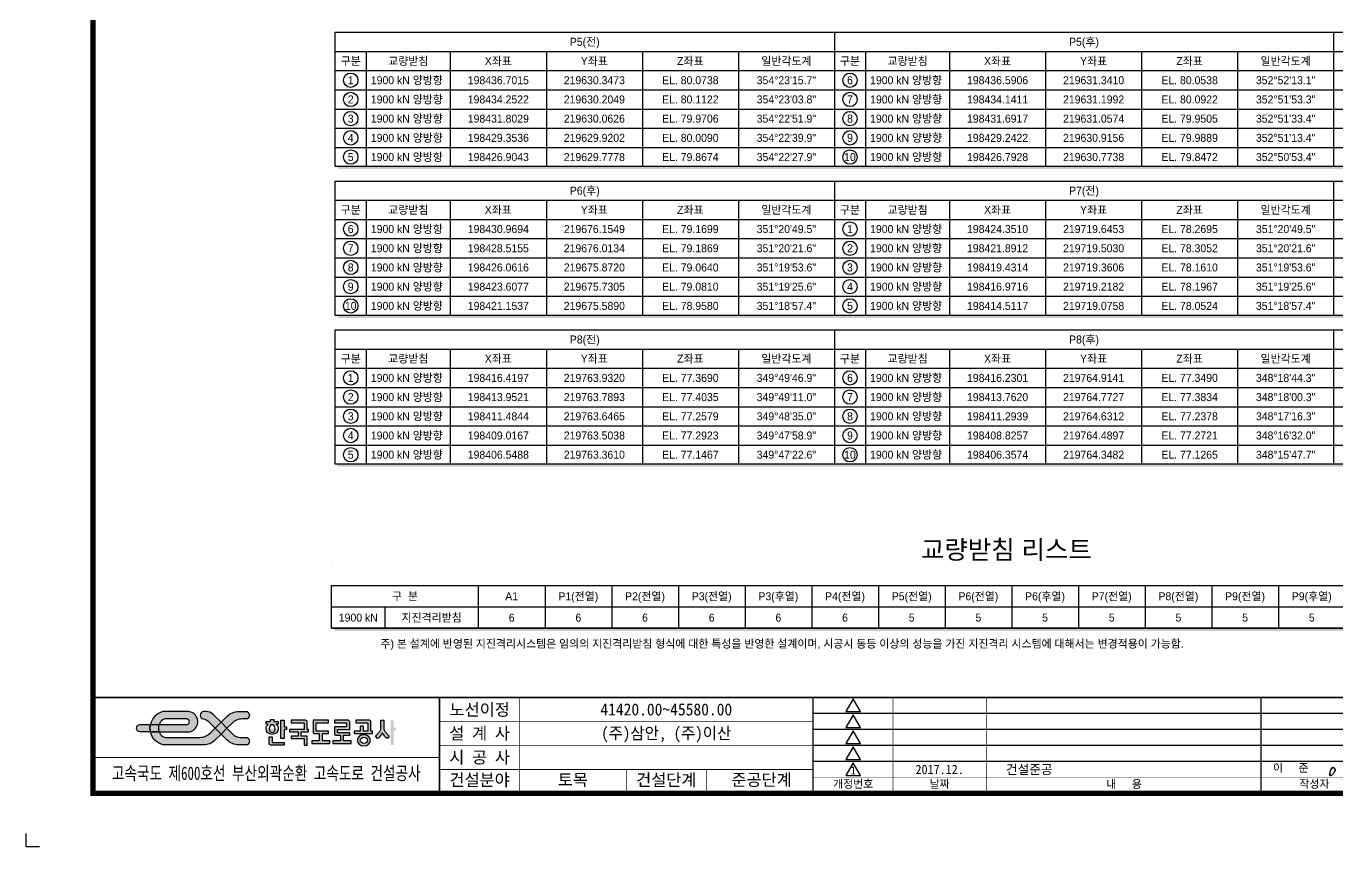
# Model space of a CAD drawing. Header units: feet. Extents: x 0 to 1079770, y 0 to 240000.
# Drawn here: x 743370 to 939932, y 2400 to 125461 of the extents above; entities that cross this region are included whole.
import ezdxf
from ezdxf.enums import TextEntityAlignment as Align

# ---------------------------------------------------------------- set-up
doc = ezdxf.new("R2010")
doc.units = ezdxf.units.FT
doc.header["$LTSCALE"] = 2200
doc.header["$MEASUREMENT"] = 0
doc.layers.get('0').update_dxf_attribs({"linetype": 'CONTINUOUS'})
for name, color, linetype in [('CS-TABL-LIN1', 4, 'CONTINUOUS'), ('CS-TABL-LIN2', 1, 'CONTINUOUS'), ('CS-TABL-TEX1', 6, 'CONTINUOUS'), ('CS-TABL-TEX2', 3, 'CONTINUOUS'), ('CX-BORD-LIN1', 4, 'CONTINUOUS'), ('CX-BORD-LIN2', 3, 'CONTINUOUS'), ('CX-BORD-TEX2', 7, 'CONTINUOUS'), ('CX-BORD-TEX3', 6, 'CONTINUOUS'), ('CX-MISC', 2, 'CONTINUOUS'), ('CZ-TEX1', 6, 'CONTINUOUS')]:
    doc.layers.add(name, color=color, linetype=linetype)
doc.styles.add('A_STANDARD', font='')
doc.styles.add('TB_TEXT', font='')
doc.styles.add('TB_WBTXT', font='')
doc.styles.add('TB_WMTXT', font='')
doc.styles.get('A_STANDARD').set_extended_font_data('Dotum')
doc.styles.get('TB_TEXT').set_extended_font_data('DotumChe')
doc.styles.get('TB_WBTXT').set_extended_font_data('Dotum')
doc.styles.get('TB_WMTXT').set_extended_font_data('DotumChe')

# ---------------------------------------------------------------- blocks, each defined once
blk = doc.blocks.new('CXGLOGO-EX흑백')
h = blk.add_hatch(color=256)
h.paths.add_polyline_path([(12.63, 2.93), (13.94, 2.93, 0.130785), (14.2, 3, 0.568608), (14.23, 5.18, 0.139223), (13.96, 5.26), (11.43, 5.26, 0.198912), (7.89, 3.79), (5.96, 1.87), (7.79, 0.04), (9.3, 1.55, -0.198912)])
h.paths.add_polyline_path([(5.96, -1.79), (4.13, 0.04), (2.64, -1.46, -0.198912), (-0.68, -2.83), (-11.36, -2.83, -0.149968), (-12.24, -2.56, -0.149163), (-13.39, -1.14), (-16.1, -1.14, 0.278403), (-12.27, -5.13, 0.065939), (-11.87, -5.18), (0.62, -5.18, 0.198912), (3.94, -3.81)])
h.paths.add_polyline_path([(-16.1, 1.21), (-19.37, 1.21, 0.888889), (-19.37, -1.14), (-16.1, -1.14, -0.111111)])
h.paths.add_polyline_path([(-11.36, 2.91), (-4.68, 2.91, -0.057559), (-4.56, 2.9, -0.792918), (-4.56, 1.23, -0.057559), (-4.68, 1.21), (-13.39, 1.21, 0.193915), (-13.39, -1.14), (-4.74, -1.14, 1.071754), (-4.74, 5.26), (-11.87, 5.26, 0.065939), (-12.27, 5.21, 0.278403), (-16.1, 1.21), (-13.39, 1.21, -0.149163), (-12.24, 2.64, -0.149968)])
h = blk.add_hatch(color=256)
h.paths.add_polyline_path([(3.49, 4.34, 0.198912), (1.27, 5.26), (0.48, 5.26, 0.833808), (0.38, 2.93, -0.177326), (2.18, 1.99), (4.13, 0.04), (5.96, 1.87)])
h.paths.add_polyline_path([(9.74, -1.92), (7.79, 0.04), (5.96, -1.79), (7.89, -3.71, 0.198912), (11.43, -5.18), (13.94, -5.18, 0.129219), (14.2, -5.12, 0.604319), (14.13, -2.89, 0.11379), (13.9, -2.83), (11.96, -2.83, -0.198912)])
h = blk.add_hatch(color=256)
h.paths.add_polyline_path([(5.96, 1.87), (4.13, 0.04), (5.96, -1.79), (7.79, 0.04)])
h.paths.add_polyline_path([(-13.39, 1.21), (-16.1, 1.21, 0.111111), (-16.1, -1.14), (-13.39, -1.14, -0.193915)])
h = blk.add_hatch(color=256)
edge = h.paths.add_edge_path()
edge.add_line((55.91, 2.5), (56.86, 2.5))
edge.add_line((56.86, 2.5), (56.86, 0.09))
edge.add_arc((58.53, 0.09), 1.68, 180, 195.4084)
edge.add_arc((58.47, 0.08), 1.62, 195.4084, 211.407)
edge.add_arc((62.73, 2.67), 6.6, 211.407, 220.8846)
edge.add_arc((62.66, 2.61), 6.51, 220.8846, 230.4986)
edge.add_line((58.52, -2.41), (57.95, -3.23))
edge.add_arc((62.64, 2.48), 7.39, 221.3708, 230.5683, ccw=False)
edge.add_arc((62.86, 2.67), 7.69, 212.5284, 221.3728, ccw=False)
edge.add_arc((49.9, 2.67), 7.69, 318.6272, 327.4716, ccw=False)
edge.add_arc((50.12, 2.48), 7.39, 309.4317, 318.6292, ccw=False)
edge.add_line((54.82, -3.23), (54.24, -2.41))
edge.add_arc((50.17, 2.55), 6.42, 309.4355, 319.1813)
edge.add_arc((49.96, 2.73), 6.69, 319.1787, 328.5297)
edge.add_arc((54.29, 0.07), 1.61, 328.5765, 344.6082)
edge.add_arc((54.23, 0.09), 1.67, 344.5729, 360.0187)
edge.add_line((55.91, 0.09), (55.91, 2.5))
edge = h.paths.add_edge_path()
edge.add_arc((22.07, -0.1), 1.77, 0.3447, 51.8065, ccw=False)
edge.add_arc((21.99, -0.04), 1.86, 268.639, 358.4888, ccw=False)
edge.add_arc((21.9, -0.04), 1.86, 181.4953, 271.3769, ccw=False)
edge.add_arc((21.82, -0.1), 1.77, 128.1945, 179.6543, ccw=False)
edge.add_line((20.72, 1.3), (20.04, 1.3))
edge.add_line((20.04, 1.3), (20.04, 2.11))
edge.add_line((20.04, 2.11), (21.47, 2.11))
edge.add_line((21.47, 2.11), (21.47, 2.75))
edge.add_line((21.47, 2.75), (22.42, 2.75))
edge.add_line((22.42, 2.75), (22.42, 2.11))
edge.add_line((22.42, 2.11), (23.84, 2.11))
edge.add_line((23.84, 2.11), (23.84, 1.3))
edge.add_line((23.84, 1.3), (23.17, 1.3))
h.paths.add_polyline_path([(60.66, 0.17), (60.66, -0.6), (59.94, -0.6), (59.94, -5.25), (58.99, -5.25), (58.99, 2.5), (59.94, 2.5), (59.94, 0.17)])
edge = h.paths.add_edge_path()
edge.add_line((48.07, 2.5), (48.07, 1.72))
edge.add_line((48.07, 1.72), (51.87, 1.72))
edge.add_line((51.87, 1.72), (51.87, -0.86))
edge.add_line((51.87, -0.86), (50.44, -0.86))
edge.add_line((50.44, -0.86), (50.44, 0.69))
edge.add_line((50.44, 0.69), (49.49, 0.69))
edge.add_line((49.49, 0.69), (49.49, -0.86))
edge.add_line((49.49, -0.86), (47.59, -0.86))
edge.add_line((47.59, -0.86), (47.59, -1.63))
edge.add_line((47.59, -1.63), (53.29, -1.63))
edge.add_line((53.29, -1.63), (53.29, -0.86))
edge.add_line((53.29, -0.86), (52.82, -0.86))
edge.add_line((52.82, -0.86), (52.82, 1.98))
edge.add_arc((52.27, 1.98), 0.549, 360, 400.6008)
edge.add_arc((52.34, 2.04), 0.455, 40.6008, 89.6611)
edge.add_line((52.34, 2.5), (48.07, 2.5))
edge = h.paths.add_edge_path()
edge.add_line((41.42, 2.5), (41.42, 1.72))
edge.add_line((41.42, 1.72), (45.22, 1.72))
edge.add_line((45.22, 1.72), (45.22, 0.43))
edge.add_line((45.22, 0.43), (41.42, 0.43))
edge.add_line((41.42, 0.43), (41.42, -1.63))
edge.add_arc((41.97, -1.63), 0.549, 180, 220.6008)
edge.add_arc((41.9, -1.7), 0.455, 220.6008, 269.6611)
edge.add_line((41.89, -2.15), (43.32, -2.15))
edge.add_line((43.32, -2.15), (43.32, -3.96))
edge.add_line((43.32, -3.96), (40.94, -3.96))
edge.add_line((40.94, -3.96), (40.94, -4.73))
edge.add_line((40.94, -4.73), (46.64, -4.73))
edge.add_line((46.64, -4.73), (46.64, -3.96))
edge.add_line((46.64, -3.96), (44.27, -3.96))
edge.add_line((44.27, -3.96), (44.27, -2.15))
edge.add_line((44.27, -2.15), (46.17, -2.15))
edge.add_line((46.17, -2.15), (46.17, -1.38))
edge.add_line((46.17, -1.38), (42.37, -1.38))
edge.add_line((42.37, -1.38), (42.37, -0.34))
edge.add_line((42.37, -0.34), (46.17, -0.34))
edge.add_line((46.17, -0.34), (46.17, 1.98))
edge.add_arc((45.62, 1.98), 0.549, 360, 400.6008)
edge.add_arc((45.69, 2.04), 0.455, 40.6008, 89.6611)
edge.add_line((45.69, 2.5), (41.42, 2.5))
edge = h.paths.add_edge_path()
edge.add_line((39.52, 2.5), (34.77, 2.5))
edge.add_line((34.77, 2.5), (34.77, -1.12))
edge.add_arc((35.32, -1.12), 0.549, 180, 220.6008)
edge.add_arc((35.25, -1.18), 0.455, 220.6008, 269.6611)
edge.add_line((35.24, -1.63), (36.67, -1.63))
edge.add_line((36.67, -1.63), (36.67, -3.96))
edge.add_line((36.67, -3.96), (34.29, -3.96))
edge.add_line((34.29, -3.96), (34.29, -4.73))
edge.add_line((34.29, -4.73), (39.99, -4.73))
edge.add_line((39.99, -4.73), (39.99, -3.96))
edge.add_line((39.99, -3.96), (37.62, -3.96))
edge.add_line((37.62, -3.96), (37.62, -1.63))
edge.add_line((37.62, -1.63), (39.52, -1.63))
edge.add_line((39.52, -1.63), (39.52, -0.86))
edge.add_line((39.52, -0.86), (35.72, -0.86))
edge.add_line((35.72, -0.86), (35.72, 1.72))
edge.add_line((35.72, 1.72), (39.52, 1.72))
edge.add_line((39.52, 1.72), (39.52, 2.5))
edge = h.paths.add_edge_path()
edge.add_line((31.92, -5.25), (32.87, -5.25))
edge.add_line((32.87, -5.25), (32.87, -2.41))
edge.add_line((32.87, -2.41), (30.97, -2.41))
edge.add_line((30.97, -2.41), (30.97, -1.12))
edge.add_line((30.97, -1.12), (33.34, -1.12))
edge.add_line((33.34, -1.12), (33.34, -0.34))
edge.add_line((33.34, -0.34), (32.87, -0.34))
edge.add_line((32.87, -0.34), (32.87, 1.98))
edge.add_arc((32.32, 1.98), 0.549, 360, 400.6008)
edge.add_arc((32.39, 2.04), 0.455, 40.6008, 89.6611)
edge.add_line((32.39, 2.5), (27.88, 2.5))
edge.add_line((27.88, 2.5), (27.88, 1.72))
edge.add_line((27.88, 1.72), (31.92, 1.72))
edge.add_line((31.92, 1.72), (31.92, -0.34))
edge.add_line((31.92, -0.34), (27.41, -0.34))
edge.add_line((27.41, -0.34), (27.41, -1.12))
edge.add_line((27.41, -1.12), (30.02, -1.12))
edge.add_line((30.02, -1.12), (30.02, -2.41))
edge.add_line((30.02, -2.41), (27.88, -2.41))
edge.add_line((27.88, -2.41), (27.88, -3.18))
edge.add_line((27.88, -3.18), (31.92, -3.18))
edge.add_line((31.92, -3.18), (31.92, -5.25))
edge = h.paths.add_edge_path()
edge.add_line((25.74, -5.25), (21.47, -5.25))
edge.add_arc((21.47, -4.8), 0.449, 220.2619, 270, ccw=False)
edge.add_arc((21.55, -4.73), 0.558, 180.3389, 220.2619, ccw=False)
edge.add_arc((195.56, -3.7), 174.57, 179.6611, 180.3389, ccw=False)
edge.add_line((20.99, -2.67), (21.94, -2.67))
edge.add_line((21.94, -2.67), (21.94, -4.47))
edge.add_line((21.94, -4.47), (25.74, -4.47))
edge.add_line((25.74, -4.47), (25.74, -5.25))
edge = h.paths.add_edge_path(flags=16)
edge.add_ellipse((50.6, -3.77), major_axis=(-1.11, 0), ratio=0.86651, start_angle=0, end_angle=360)
edge = h.paths.add_edge_path()
edge.add_ellipse((50.6, -3.77), major_axis=(2.06, 0), ratio=0.842916, start_angle=0, end_angle=360, ccw=False)
h.paths.add_polyline_path([(26.46, 0.43), (26.46, -0.34), (25.74, -0.34), (25.74, -3.18), (24.67, -3.18), (24.67, 2.5), (25.74, 2.5), (25.74, 0.43)])
edge = h.paths.add_edge_path(flags=16)
edge.add_ellipse((21.94, -0.09), major_axis=(0, 1.22), ratio=0.776497, start_angle=0, end_angle=360, ccw=False)
for points in [[(-11.36, 2.91, 0.149968), (-12.24, 2.64, 0.149163), (-13.39, 1.21, 0.193915), (-13.39, -1.14), (-4.74, -1.14, 1.071754), (-4.74, 5.26), (-11.87, 5.26, 0.065939), (-12.27, 5.21, 0.278403), (-16.1, 1.21), (-13.39, 1.21), (-4.68, 1.21, 0.057559), (-4.56, 1.23, 0.792918), (-4.56, 2.9, 0.057559), (-4.68, 2.91), (-11.36, 2.91)], [(0.38, 2.93, -0.177326), (2.18, 1.99), (4.13, 0.04), (5.96, 1.87), (3.49, 4.34, 0.198912), (1.27, 5.26), (0.48, 5.26, 0.87142), (0.48, 2.91)], [(23.17, 1.3, -0.228396), (23.84, -0.09, -0.413446), (21.94, -1.89, -0.413609), (20.04, -0.09, -0.228387), (20.72, 1.3), (20.04, 1.3), (20.04, 2.11), (21.47, 2.11), (21.47, 2.75), (22.42, 2.75), (22.42, 2.11), (23.84, 2.11), (23.84, 1.3), (23.17, 1.3)], [(31.92, -5.25), (32.87, -5.25), (32.87, -2.41), (30.97, -2.41), (30.97, -1.12), (33.34, -1.12), (33.34, -0.34), (32.87, -0.34), (32.87, 1.98, 0.179031), (32.74, 2.34, 0.217397), (32.39, 2.5), (27.88, 2.5), (27.88, 1.72), (31.92, 1.72), (31.92, -0.34), (27.41, -0.34), (27.41, -1.12), (30.02, -1.12), (30.02, -2.41), (27.88, -2.41), (27.88, -3.18), (31.92, -3.18), (31.92, -5.25)], [(39.52, 2.5), (34.77, 2.5), (34.77, -1.12, 0.179031), (34.9, -1.48, 0.217397), (35.24, -1.63), (36.67, -1.63), (36.67, -3.96), (34.29, -3.96), (34.29, -4.73), (39.99, -4.73), (39.99, -3.96), (37.62, -3.96), (37.62, -1.63), (39.52, -1.63), (39.52, -0.86), (35.72, -0.86), (35.72, 1.72), (39.52, 1.72), (39.52, 2.5)], [(41.42, 2.5), (41.42, 1.72), (45.22, 1.72), (45.22, 0.43), (41.42, 0.43), (41.42, -1.63, 0.179031), (41.55, -1.99, 0.217397), (41.89, -2.15), (43.32, -2.15), (43.32, -3.96), (40.94, -3.96), (40.94, -4.73), (46.64, -4.73), (46.64, -3.96), (44.27, -3.96), (44.27, -2.15), (46.17, -2.15), (46.17, -1.38), (42.37, -1.38), (42.37, -0.34), (46.17, -0.34), (46.17, 1.98, 0.179031), (46.04, 2.34, 0.217397), (45.69, 2.5), (41.42, 2.5)], [(48.07, 2.5), (48.07, 1.72), (51.87, 1.72), (51.87, -0.86), (50.44, -0.86), (50.44, 0.69), (49.49, 0.69), (49.49, -0.86), (47.59, -0.86), (47.59, -1.63), (53.29, -1.63), (53.29, -0.86), (52.82, -0.86), (52.82, 1.98, 0.179031), (52.69, 2.34, 0.217397), (52.34, 2.5), (48.07, 2.5)], [(55.91, 2.5), (56.86, 2.5), (56.86, 0.09, 0.067333), (56.92, -0.35, 0.069921), (57.09, -0.77, 0.041378), (57.74, -1.65, 0.041974), (58.52, -2.41), (57.95, -3.23, -0.040153), (57.09, -2.41, -0.03861), (56.38, -1.46, -0.03861), (55.67, -2.41, -0.040153), (54.82, -3.23), (54.24, -2.41, 0.042549), (55.02, -1.65, 0.040824), (55.67, -0.77, 0.070066), (55.85, -0.35, 0.067497), (55.91, 0.09), (55.91, 2.5)], [(25.74, -5.25), (21.47, -5.25, -0.220496), (21.13, -5.09, -0.175981), (20.99, -4.73, -0.002958), (20.99, -2.67), (21.94, -2.67), (21.94, -4.47), (25.74, -4.47), (25.74, -5.25)]]:
    blk.add_lwpolyline(points, format="xyb")
for points in [[(14.2, 3, -0.130785), (13.94, 2.93), (12.63, 2.93, 0.198912), (9.3, 1.55), (7.79, 0.04), (5.96, 1.87), (7.89, 3.79, -0.198912), (11.43, 5.26), (13.96, 5.26, -0.139223), (14.23, 5.18, -0.568608)], [(-19.37, -1.14, -0.888889), (-19.37, 1.21), (-16.1, 1.21, 0.111111), (-16.1, -1.14)], [(-16.1, 1.21), (-13.39, 1.21, 0.193915), (-13.39, -1.14), (-16.1, -1.14, -0.111111)], [(5.96, -1.79), (3.94, -3.81, -0.198912), (0.62, -5.18), (-11.87, -5.18, -0.065939), (-12.27, -5.13, -0.278403), (-16.1, -1.14), (-13.39, -1.14, 0.149163), (-12.24, -2.56, 0.149968), (-11.36, -2.83), (-0.68, -2.83, 0.198912), (2.64, -1.46), (4.13, 0.04)], [(7.79, 0.04), (9.74, -1.92, 0.198912), (11.96, -2.83), (13.9, -2.83, -0.11379), (14.13, -2.89, -0.604319), (14.2, -5.12, -0.129219), (13.94, -5.18), (11.43, -5.18, -0.198912), (7.89, -3.71), (5.96, -1.79)]]:
    blk.add_lwpolyline(points, format="xyb", close=True)
blk.add_lwpolyline([(5.96, 1.87), (7.79, 0.04), (5.96, -1.79), (4.13, 0.04), (5.96, 1.87)])
blk.add_lwpolyline([(26.46, 0.43), (26.46, -0.34), (25.74, -0.34), (25.74, -3.18), (24.67, -3.18), (24.67, 2.5), (25.74, 2.5), (25.74, 0.43)], close=True)
at = {"extrusion": (0, 0, -1)}
blk.add_ellipse((21.94, -0.09), major_axis=(0, 1.22), ratio=0.776497, start_param=3.141593, end_param=9.424778, dxfattribs=at)
blk.add_ellipse((50.6, -3.77), major_axis=(2.06, 0), ratio=0.842916, dxfattribs=at)
blk.add_ellipse((50.6, -3.77), major_axis=(-1.11, 0), ratio=0.86651)
blk = doc.blocks.new('CXBLKA1-KHCA-1')
at = {"layer": 'CX-BORD-LIN1', "const_width": 2}
blk.add_lwpolyline([(796, 0), (0, 0), (0, 554), (796, 554)], close=True, dxfattribs=at)
at = {"layer": 'CX-BORD-LIN1'}
for points, const_width in [([(796, 36), (0, 36)], 0.6), ([(130, 0), (130, 36)], 0.6), ([(160, 0), (160, 36)], 0.3), ([(270, 0), (270, 36)], 0.6), ([(300, 0), (300, 36)], 0.3), ([(335, 0), (335, 36)], 0.3), ([(558, 6), (270, 6)], 0.2)]:
    blk.add_lwpolyline(points, dxfattribs=dict(at, const_width=const_width))
for points in [[(285.08, 35.47), (282.34, 30.71), (287.83, 30.71)], [(285.08, 29.47), (282.34, 24.71), (287.83, 24.71)], [(285.08, 23.47), (282.34, 18.71), (287.83, 18.71)], [(285.08, 17.47), (282.34, 12.71), (287.83, 12.71)], [(285.08, 11.47), (282.34, 6.71), (287.83, 6.71)]]:
    blk.add_lwpolyline(points, close=True, dxfattribs=at)
blk.add_lwpolyline([(438, 0), (438, 36)], dxfattribs=at)
at = {"layer": 'CX-BORD-LIN2'}
blk.add_line((558, 30), (270, 30), dxfattribs=at)
at = {"layer": 'CX-BORD-LIN2', "const_width": 0.3}
for points in [[(270, 27), (130, 27)], [(270, 18), (130, 18)], [(130, 13.5), (0, 13.5)], [(270, 9), (130, 9)], [(200, 0), (200, 9)], [(230, 0), (230, 9)]]:
    blk.add_lwpolyline(points, dxfattribs=at)
at = {"layer": 'CX-BORD-LIN2'}
for points in [[(558, 24), (270, 24)], [(558, 18), (270, 18)], [(558, 12), (270, 12)]]:
    blk.add_lwpolyline(points, dxfattribs=at)
at = {"layer": 'CX-MISC'}
blk.add_lwpolyline([(-20, -20), (-25, -20), (-25, -15)], dxfattribs=at)
at = {"layer": 'CX-MISC', "xscale": 1.2, "yscale": 1.2}
blk.add_blockref('CXGLOGO-EX흑백', (40.89, 24.42), dxfattribs=at)
at = {"layer": 'CX-BORD-LIN1', "style": 'TB_TEXT'}
for tag, height, p in [('TR_RDAT5', 3.5, (317.5, 33)), ('TR_DGN5', 3.5, (451.12, 33)), ('TR_CHK5', 3.5, (491.12, 33)), ('TR_APP5', 3.5, (531.12, 33)), ('TR_RNUM5', 3, (285.11, 32.64)), ('TR_RNUM4', 3, (285.11, 26.64)), ('TR_RDAT4', 3.5, (317.5, 27)), ('TR_DGN4', 3.5, (451.12, 27)), ('TR_CHK4', 3.5, (491.12, 27)), ('TR_APP4', 3.5, (531.12, 27)), ('TR_RNUM3', 3, (285.11, 20.64)), ('TR_RDAT3', 3.5, (317.5, 21)), ('TR_DGN3', 3.5, (451.12, 21)), ('TR_CHK3', 3.5, (491.12, 21)), ('TR_APP3', 3.5, (531.12, 21)), ('TR_RNUM2', 3, (285.11, 14.64)), ('TR_RDAT2', 3.5, (317.5, 15)), ('TR_DGN2', 3.5, (451.12, 15)), ('TR_CHK2', 3.5, (491.12, 15)), ('TR_APP2', 3.5, (531.12, 15)), ('TR_RNUM1', 3, (285.11, 8.64)), ('TR_RDAT1', 3.5, (317.5, 9)), ('TR_DGN1', 3.5, (451.12, 9)), ('TR_CHK1', 3.5, (491.12, 9)), ('TR_APP1', 3.5, (531.12, 9))]:
    blk.add_attdef(tag, text='', height=height, dxfattribs=at).set_placement(p, align=Align.MIDDLE_CENTER)
for tag, p in [('TR_RCON5', (342.3, 33)), ('TR_RCON4', (342.3, 27)), ('TR_RCON3', (342.3, 21)), ('TR_RCON2', (342.3, 15)), ('TR_RCON1', (342.3, 9))]:
    blk.add_attdef(tag, text='', height=3.5, dxfattribs=at).set_placement(p, align=Align.MIDDLE_LEFT)
at = {"layer": 'CX-BORD-LIN2', "style": 'TB_TEXT'}
blk.add_attdef('TD_VERSION', text='', height=3, rotation=90, dxfattribs=at).set_placement((800.5, 48.01), align=Align.MIDDLE_CENTER)
at = {"layer": 'CX-BORD-TEX2', "style": 'TB_WMTXT'}
for tag, height, p in [('TB_CNAME', 5, (15.34, 531.83)), ('TB_CSCOP', 4, (16.63, 523.83))]:
    blk.add_attdef(tag, text='', height=height, dxfattribs=at).set_placement(p, align=Align.BOTTOM_LEFT)
at = {"layer": 'CX-BORD-TEX2', "style": 'TB_WBTXT'}
for tag, height, p in [('TB_MTITIL', 10, (398, 533.33)), ('TB_STITL', 7, (398, 518.33))]:
    blk.add_attdef(tag, text='', height=height, dxfattribs=at).set_placement(p, align=Align.MIDDLE_CENTER)
at = {"layer": 'CX-BORD-TEX3', "style": 'TB_TEXT'}
for s, height, p in [('노선이정', 4.5, (145.03, 31.46)), ('설 계 사', 4.5, (145, 22.59)), ('시 공 사', 4.5, (145, 13.59)), ('건설분야', 4.5, (145, 5.13)), ('건설단계', 4.5, (215, 5.13)), ('개정번호', 3, (285.08, 3.66)), ('날짜', 3, (317.5, 3.66)), ('내   용', 3, (386.64, 3.58)), ('작성자', 3, (458, 3.66))]:
    blk.add_text(s, height=height, dxfattribs=at).set_placement(p, align=Align.MIDDLE)
for tag, height, p in [('TD_LNDST', 4.5, (215, 31.5)), ('TD_DSECT', 4.5, (605.5, 31.5)), ('TD_DDIST', 4.5, (654.5, 31.5)), ('TD_DNAME_TOP', 4.5, (755, 27.96)), ('TD_CSECT', 4.5, (605.5, 22.5)), ('TD_CDIST', 4.5, (654.5, 22.5)), ('TD_DNAME_MAIN', 4.5, (755, 21.47)), ('TD_CCOMP', 4.5, (215, 13.59)), ('TD_HSCAL', 4.5, (620.88, 13.75)), ('TD_VSCAL', 4.5, (656.86, 13.75)), ('TD_DNAME_BOT', 3, (755, 15.25)), ('TD_FIELD', 4.5, (180, 5.13)), ('TD_CSTEP', 4.5, (250.74, 5.13)), ('TD_DWGCODE', 4.5, (637, 4.79)), ('TD_DWGNO', 4.5, (755, 5))]:
    blk.add_attdef(tag, text='', height=height, dxfattribs=at).set_placement(p, align=Align.MIDDLE_CENTER)
for tag, height, width, p in [('TD_DCOMP', 4.5, 0.95, (215, 22.59)), ('TD_CNAME', 5, 0.78, (65, 7.6))]:
    blk.add_attdef(tag, text='', height=height, dxfattribs=dict(at, width=width)).set_placement(p, align=Align.MIDDLE_CENTER)

msp = doc.modelspace()

# ---------------------------------------------------------------- linework, layer by layer
at = {"layer": 'CS-TABL-LIN1'}
for points in [[(789699, 124561), (1014339, 124561), (1014339, 104401), (789699, 104401)], [(789699, 102241), (1014339, 102241), (1014339, 82081), (789699, 82081)], [(789699, 79921), (1014339, 79921), (1014339, 59761), (789699, 59761)], [(789179, 41567), (991179, 41567), (991179, 35167), (789179, 35167)]]:
    msp.add_lwpolyline(points, close=True, dxfattribs=at)
for points in [[(790059, 104401), (1014699, 104401), (790059, 104041), (1014699, 104041)], [(790059, 82081), (1014699, 82081), (790059, 81721), (1014699, 81721)], [(790059, 59761), (1014699, 59761), (790059, 59401), (1014699, 59401)], [(789579, 35167), (991579, 35167), (789579, 34767), (991579, 34767)]]:
    msp.add_solid(points, dxfattribs=at)
at = {"layer": 'CS-TABL-LIN2'}
for p, q in [((794379, 124561), (794379, 124561)), ((806979, 124561), (806979, 124561)), ((821379, 124561), (821379, 124561)), ((835779, 124561), (835779, 124561)), ((850179, 124561), (850179, 124561)), ((864579, 124561), (864579, 104401)), ((869259, 124561), (869259, 124561)), ((881859, 124561), (881859, 124561)), ((896259, 124561), (896259, 124561)), ((910659, 124561), (910659, 124561)), ((925059, 124561), (925059, 124561)), ((939459, 124561), (939459, 104401)), ((789699, 121681), (1014339, 121681)), ((794379, 121681), (794379, 104401)), ((806979, 121681), (806979, 104401)), ((821379, 121681), (821379, 104401)), ((835779, 121681), (835779, 104401)), ((850179, 121681), (850179, 104401)), ((869259, 121681), (869259, 104401)), ((881859, 121681), (881859, 104401)), ((896259, 121681), (896259, 104401)), ((910659, 121681), (910659, 104401)), ((925059, 121681), (925059, 104401)), ((789699, 118801), (1014339, 118801)), ((789699, 115921), (1014339, 115921)), ((789699, 113041), (1014339, 113041)), ((789699, 110161), (1014339, 110161)), ((789699, 107281), (1014339, 107281)), ((794379, 102241), (794379, 102241)), ((806979, 102241), (806979, 102241)), ((821379, 102241), (821379, 102241)), ((835779, 102241), (835779, 102241)), ((850179, 102241), (850179, 102241)), ((864579, 102241), (864579, 82081)), ((869259, 102241), (869259, 102241)), ((881859, 102241), (881859, 102241)), ((896259, 102241), (896259, 102241)), ((910659, 102241), (910659, 102241)), ((925059, 102241), (925059, 102241)), ((939459, 102241), (939459, 82081)), ((789699, 99361), (1014339, 99361)), ((794379, 99361), (794379, 82081)), ((806979, 99361), (806979, 82081)), ((821379, 99361), (821379, 82081)), ((835779, 99361), (835779, 82081)), ((850179, 99361), (850179, 82081)), ((869259, 99361), (869259, 82081)), ((881859, 99361), (881859, 82081)), ((896259, 99361), (896259, 82081)), ((910659, 99361), (910659, 82081)), ((925059, 99361), (925059, 82081)), ((789699, 96481), (1014339, 96481)), ((789699, 93601), (1014339, 93601)), ((789699, 90721), (1014339, 90721)), ((789699, 87841), (1014339, 87841)), ((789699, 84961), (1014339, 84961)), ((794379, 79921), (794379, 79921)), ((806979, 79921), (806979, 79921)), ((821379, 79921), (821379, 79921)), ((835779, 79921), (835779, 79921)), ((850179, 79921), (850179, 79921)), ((864579, 79921), (864579, 59761)), ((869259, 79921), (869259, 79921)), ((881859, 79921), (881859, 79921)), ((896259, 79921), (896259, 79921)), ((910659, 79921), (910659, 79921)), ((925059, 79921), (925059, 79921)), ((939459, 79921), (939459, 59761)), ((789699, 77041), (1014339, 77041)), ((794379, 77041), (794379, 59761)), ((806979, 77041), (806979, 59761)), ((821379, 77041), (821379, 59761)), ((835779, 77041), (835779, 59761)), ((850179, 77041), (850179, 59761)), ((869259, 77041), (869259, 59761)), ((881859, 77041), (881859, 59761)), ((896259, 77041), (896259, 59761)), ((910659, 77041), (910659, 59761)), ((925059, 77041), (925059, 59761)), ((789699, 74161), (1014339, 74161)), ((789699, 71281), (1014339, 71281)), ((789699, 68401), (1014339, 68401)), ((789699, 65521), (1014339, 65521)), ((789699, 62641), (1014339, 62641)), ((789179, 44767), (789179, 44767)), ((789179, 41567), (789179, 41567)), ((789179, 41567), (789179, 41567)), ((797179, 41567), (797179, 41567)), ((811179, 41567), (811179, 35167)), ((821179, 41567), (821179, 35167)), ((831179, 41567), (831179, 35167)), ((841179, 41567), (841179, 35167)), ((851179, 41567), (851179, 35167)), ((861179, 41567), (861179, 35167)), ((871179, 41567), (871179, 35167)), ((881179, 41567), (881179, 35167)), ((891179, 41567), (891179, 35167)), ((901179, 41567), (901179, 35167)), ((911179, 41567), (911179, 35167)), ((921179, 41567), (921179, 35167)), ((931179, 41567), (931179, 35167)), ((789179, 38367), (789179, 38367)), ((789179, 38367), (789179, 38367)), ((789179, 38367), (991179, 38367)), ((797179, 38367), (991179, 38367)), ((797179, 38367), (797179, 35167)), ((797179, 38367), (797179, 35167)), ((789179, 35167), (789179, 35167)), ((789179, 35167), (991179, 35167)), ((789179, 35167), (789179, 35167)), ((797179, 35167), (991179, 35167)), ((816031, 24969), (816031, 24969))]:
    msp.add_line(p, q, dxfattribs=at)
at = {"layer": 'CS-TABL-TEX1'}
for centre in [(792039, 117361), (866919, 117361), (792039, 114481), (866919, 114481), (792039, 111601), (866919, 111601), (792039, 108721), (866919, 108721), (792039, 105841), (866919, 105841), (792039, 95041), (866919, 95041), (792039, 92161), (866919, 92161), (792039, 89281), (866919, 89281), (792039, 86401), (866919, 86401), (792039, 83521), (866919, 83521), (792039, 72721), (866919, 72721), (792039, 69841), (866919, 69841), (792039, 66961), (866919, 66961), (792039, 64081), (866919, 64081), (792039, 61201), (866919, 61201)]:
    msp.add_circle(centre, 1080, dxfattribs=at)
at = {"layer": 'CX-MISC'}
for p, q in [((938954, 13857), (938886, 13566)), ((938954, 13857), (938889, 13661)), ((939067, 13991), (938954, 13857)), ((939001, 13946), (938954, 13857)), ((939091, 14108), (939001, 13946)), ((939240, 14165), (939067, 13991)), ((939212, 14236), (939091, 14108)), ((939368, 14324), (939212, 14236)), ((939333, 14222), (939240, 14165)), ((939452, 14233), (939333, 14222)), ((939579, 14196), (939452, 14233)), ((939709, 14060), (939579, 14196)), ((939656, 13721), (939721, 13873)), ((939730, 13952), (939709, 14060)), ((939721, 13873), (939730, 13952)), ((938824, 13440), (938822, 13275)), ((938822, 13275), (938857, 13159)), ((938889, 13661), (938824, 13440)), ((938857, 13159), (938916, 13086)), ((938886, 13566), (938886, 13398)), ((938886, 13398), (938931, 13304)), ((938916, 13086), (939024, 13074)), ((938931, 13304), (938976, 13267)), ((939024, 13074), (939147, 13116)), ((939147, 13116), (939276, 13224)), ((939276, 13224), (939357, 13325)), ((939357, 13325), (939459, 13445)), ((939459, 13445), (939579, 13606)), ((939579, 13606), (939656, 13721))]:
    msp.add_line(p, q, dxfattribs=at)

# ---------------------------------------------------------------- block references
ref = msp.add_blockref('CXBLKA1-KHCA-1', (753370, 10400), dxfattribs=dict(at, xscale=400, yscale=400, zscale=400))
ref.add_attrib('TD_CNAME', '고속국도 제600호선 부산외곽순환 고속도로 건설공사', dxfattribs={"layer": 'CX-BORD-TEX3', "height": 2000, "style": 'TB_TEXT', "width": 0.75}).set_placement((779370, 13438), align=Align.MIDDLE_CENTER)
ref.add_attrib('TD_FIELD', '토목', dxfattribs={"layer": 'CX-BORD-TEX3', "height": 1800, "style": 'TB_TEXT'}).set_placement((825370, 12450), align=Align.MIDDLE_CENTER)
ref.add_attrib('TD_CSTEP', '준공단계', dxfattribs={"layer": 'CX-BORD-TEX3', "height": 1800, "style": 'TB_TEXT'}).set_placement((853668, 12450), align=Align.MIDDLE_CENTER)
ref.add_attrib('TD_DCOMP', '(주)삼안, (주)이산', dxfattribs={"layer": 'CX-BORD-TEX3', "height": 1800, "style": 'TB_TEXT', "width": 0.95}).set_placement((839370, 19435), align=Align.MIDDLE_CENTER)
ref.add_attrib('TD_LNDST', '41420.00~45580.00', dxfattribs={"layer": 'CX-BORD-TEX3', "height": 1800, "style": 'TB_TEXT'}).set_placement((839370, 23000), align=Align.MIDDLE_CENTER)
ref.add_attrib('TR_RNUM1', '1', dxfattribs={"layer": 'CX-BORD-LIN1', "height": 1200, "style": 'TB_TEXT'}).set_placement((867413, 13855), align=Align.MIDDLE_CENTER)
ref.add_attrib('TR_RDAT1', '2017.12.', dxfattribs={"layer": 'CX-BORD-LIN1', "height": 1400, "style": 'TB_TEXT'}).set_placement((880370, 14000), align=Align.MIDDLE_CENTER)
ref.add_attrib('TR_RCON1', '건설준공', dxfattribs={"layer": 'CX-BORD-LIN1', "height": 1400, "style": 'TB_TEXT'}).set_placement((890292, 14000), align=Align.MIDDLE_LEFT)

# ---------------------------------------------------------------- texts
at = {"layer": 'CS-TABL-TEX1', "style": 'A_STANDARD'}
for s, p in [('P5(전)', (827139, 123121)), ('P5(후)', (902019, 123121)), ('구분', (792039, 120241)), ('교량받침', (800679, 120241)), ('X좌표', (814179, 120241)), ('Y좌표', (828579, 120241)), ('Z좌표', (842979, 120241)), ('일반각도계', (857379, 120241)), ('구분', (866919, 120241)), ('교량받침', (875559, 120241)), ('X좌표', (889059, 120241)), ('Y좌표', (903459, 120241)), ('Z좌표', (917859, 120241)), ('일반각도계', (932259, 120241)), ('1', (792039, 117361)), ('6', (866919, 117361)), ('2', (792039, 114481)), ('7', (866919, 114481)), ('3', (792039, 111601)), ('8', (866919, 111601)), ('4', (792039, 108721)), ('9', (866919, 108721)), ('5', (792039, 105841)), ('10', (866919, 105841)), ('P6(후)', (827139, 100801)), ('P7(전)', (902019, 100801)), ('구분', (792039, 97921)), ('교량받침', (800679, 97921)), ('X좌표', (814179, 97921)), ('Y좌표', (828579, 97921)), ('Z좌표', (842979, 97921)), ('일반각도계', (857379, 97921)), ('구분', (866919, 97921)), ('교량받침', (875559, 97921)), ('X좌표', (889059, 97921)), ('Y좌표', (903459, 97921)), ('Z좌표', (917859, 97921)), ('일반각도계', (932259, 97921)), ('6', (792039, 95041)), ('1', (866919, 95041)), ('7', (792039, 92161)), ('2', (866919, 92161)), ('8', (792039, 89281)), ('3', (866919, 89281)), ('9', (792039, 86401)), ('4', (866919, 86401)), ('10', (792039, 83521)), ('5', (866919, 83521)), ('P8(전)', (827139, 78481)), ('P8(후)', (902019, 78481)), ('구분', (792039, 75601)), ('교량받침', (800679, 75601)), ('X좌표', (814179, 75601)), ('Y좌표', (828579, 75601)), ('Z좌표', (842979, 75601)), ('일반각도계', (857379, 75601)), ('구분', (866919, 75601)), ('교량받침', (875559, 75601)), ('X좌표', (889059, 75601)), ('Y좌표', (903459, 75601)), ('Z좌표', (917859, 75601)), ('일반각도계', (932259, 75601)), ('1', (792039, 72721)), ('6', (866919, 72721)), ('2', (792039, 69841)), ('7', (866919, 69841)), ('3', (792039, 66961)), ('8', (866919, 66961)), ('4', (792039, 64081)), ('9', (866919, 64081)), ('5', (792039, 61201)), ('10', (866919, 61201))]:
    msp.add_text(s, height=1200, dxfattribs=at).set_placement(p, align=Align.MIDDLE_CENTER)
for s, p in [('구  분', (800179, 39367)), ('A1', (816179, 39367)), ('P1(전열)', (826179, 39367)), ('P2(전열)', (836179, 39367)), ('P3(전열)', (846179, 39367)), ('P3(후열)', (856179, 39367)), ('P4(전열)', (866179, 39367)), ('P5(전열)', (876179, 39367)), ('P6(전열)', (886179, 39367)), ('P6(후열)', (896179, 39367)), ('P7(전열)', (906179, 39367)), ('P8(전열)', (916179, 39367)), ('P9(전열)', (926179, 39367)), ('P9(후열)', (936179, 39367)), ('1900 kN', (793179, 36167)), ('지진격리받침', (804179, 36167))]:
    msp.add_text(s, height=1200, dxfattribs=at).set_placement(p, align=Align.CENTER)
at = {"layer": 'CS-TABL-TEX2', "style": 'A_STANDARD'}
for s, p in [('1900 kN 양방향 ', (800679, 117361)), ('198436.7015', (814179, 117361)), ('219630.3473', (828579, 117361)), ('EL. 80.0738', (842979, 117361)), ('354°23\'15.7"', (857379, 117361)), ('1900 kN 양방향 ', (875559, 117361)), ('198436.5906', (889059, 117361)), ('219631.3410', (903459, 117361)), ('EL. 80.0538', (917859, 117361)), ('352°52\'13.1"', (932259, 117361)), ('1900 kN 양방향 ', (800679, 114481)), ('198434.2522', (814179, 114481)), ('219630.2049', (828579, 114481)), ('EL. 80.1122', (842979, 114481)), ('354°23\'03.8"', (857379, 114481)), ('1900 kN 양방향 ', (875559, 114481)), ('198434.1411', (889059, 114481)), ('219631.1992', (903459, 114481)), ('EL. 80.0922', (917859, 114481)), ('352°51\'53.3"', (932259, 114481)), ('1900 kN 양방향 ', (800679, 111601)), ('198431.8029', (814179, 111601)), ('219630.0626', (828579, 111601)), ('EL. 79.9706', (842979, 111601)), ('354°22\'51.9"', (857379, 111601)), ('1900 kN 양방향 ', (875559, 111601)), ('198431.6917', (889059, 111601)), ('219631.0574', (903459, 111601)), ('EL. 79.9505', (917859, 111601)), ('352°51\'33.4"', (932259, 111601)), ('1900 kN 양방향 ', (800679, 108721)), ('198429.3536', (814179, 108721)), ('219629.9202', (828579, 108721)), ('EL. 80.0090', (842979, 108721)), ('354°22\'39.9"', (857379, 108721)), ('1900 kN 양방향 ', (875559, 108721)), ('198429.2422', (889059, 108721)), ('219630.9156', (903459, 108721)), ('EL. 79.9889', (917859, 108721)), ('352°51\'13.4"', (932259, 108721)), ('1900 kN 양방향 ', (800679, 105841)), ('198426.9043', (814179, 105841)), ('219629.7778', (828579, 105841)), ('EL. 79.8674', (842979, 105841)), ('354°22\'27.9"', (857379, 105841)), ('1900 kN 양방향 ', (875559, 105841)), ('198426.7928', (889059, 105841)), ('219630.7738', (903459, 105841)), ('EL. 79.8472', (917859, 105841)), ('352°50\'53.4"', (932259, 105841)), ('1900 kN 양방향 ', (800679, 95041)), ('198430.9694', (814179, 95041)), ('219676.1549', (828579, 95041)), ('EL. 79.1699', (842979, 95041)), ('351°20\'49.5"', (857379, 95041)), ('1900 kN 양방향 ', (875559, 95041)), ('198424.3510', (889059, 95041)), ('219719.6453', (903459, 95041)), ('EL. 78.2695', (917859, 95041)), ('351°20\'49.5"', (932259, 95041)), ('1900 kN 양방향 ', (800679, 92161)), ('198428.5155', (814179, 92161)), ('219676.0134', (828579, 92161)), ('EL. 79.1869', (842979, 92161)), ('351°20\'21.6"', (857379, 92161)), ('1900 kN 양방향 ', (875559, 92161)), ('198421.8912', (889059, 92161)), ('219719.5030', (903459, 92161)), ('EL. 78.3052', (917859, 92161)), ('351°20\'21.6"', (932259, 92161)), ('1900 kN 양방향 ', (800679, 89281)), ('198426.0616', (814179, 89281)), ('219675.8720', (828579, 89281)), ('EL. 79.0640', (842979, 89281)), ('351°19\'53.6"', (857379, 89281)), ('1900 kN 양방향 ', (875559, 89281)), ('198419.4314', (889059, 89281)), ('219719.3606', (903459, 89281)), ('EL. 78.1610', (917859, 89281)), ('351°19\'53.6"', (932259, 89281)), ('1900 kN 양방향 ', (800679, 86401)), ('198423.6077', (814179, 86401)), ('219675.7305', (828579, 86401)), ('EL. 79.0810', (842979, 86401)), ('351°19\'25.6"', (857379, 86401)), ('1900 kN 양방향 ', (875559, 86401)), ('198416.9716', (889059, 86401)), ('219719.2182', (903459, 86401)), ('EL. 78.1967', (917859, 86401)), ('351°19\'25.6"', (932259, 86401)), ('1900 kN 양방향 ', (800679, 83521)), ('198421.1537', (814179, 83521)), ('219675.5890', (828579, 83521)), ('EL. 78.9580', (842979, 83521)), ('351°18\'57.4"', (857379, 83521)), ('1900 kN 양방향 ', (875559, 83521)), ('198414.5117', (889059, 83521)), ('219719.0758', (903459, 83521)), ('EL. 78.0524', (917859, 83521)), ('351°18\'57.4"', (932259, 83521)), ('1900 kN 양방향 ', (800679, 72721)), ('198416.4197', (814179, 72721)), ('219763.9320', (828579, 72721)), ('EL. 77.3690', (842979, 72721)), ('349°49\'46.9"', (857379, 72721)), ('1900 kN 양방향 ', (875559, 72721)), ('198416.2301', (889059, 72721)), ('219764.9141', (903459, 72721)), ('EL. 77.3490', (917859, 72721)), ('348°18\'44.3"', (932259, 72721)), ('1900 kN 양방향 ', (800679, 69841)), ('198413.9521', (814179, 69841)), ('219763.7893', (828579, 69841)), ('EL. 77.4035', (842979, 69841)), ('349°49\'11.0"', (857379, 69841)), ('1900 kN 양방향 ', (875559, 69841)), ('198413.7620', (889059, 69841)), ('219764.7727', (903459, 69841)), ('EL. 77.3834', (917859, 69841)), ('348°18\'00.3"', (932259, 69841)), ('1900 kN 양방향 ', (800679, 66961)), ('198411.4844', (814179, 66961)), ('219763.6465', (828579, 66961)), ('EL. 77.2579', (842979, 66961)), ('349°48\'35.0"', (857379, 66961)), ('1900 kN 양방향 ', (875559, 66961)), ('198411.2939', (889059, 66961)), ('219764.6312', (903459, 66961)), ('EL. 77.2378', (917859, 66961)), ('348°17\'16.3"', (932259, 66961)), ('1900 kN 양방향 ', (800679, 64081)), ('198409.0167', (814179, 64081)), ('219763.5038', (828579, 64081)), ('EL. 77.2923', (842979, 64081)), ('349°47\'58.9"', (857379, 64081)), ('1900 kN 양방향 ', (875559, 64081)), ('198408.8257', (889059, 64081)), ('219764.4897', (903459, 64081)), ('EL. 77.2721', (917859, 64081)), ('348°16\'32.0"', (932259, 64081)), ('1900 kN 양방향 ', (800679, 61201)), ('198406.5488', (814179, 61201)), ('219763.3610', (828579, 61201)), ('EL. 77.1467', (842979, 61201)), ('349°47\'22.6"', (857379, 61201)), ('1900 kN 양방향 ', (875559, 61201)), ('198406.3574', (889059, 61201)), ('219764.3482', (903459, 61201)), ('EL. 77.1265', (917859, 61201)), ('348°15\'47.7"', (932259, 61201))]:
    msp.add_text(s, height=1200, dxfattribs=at).set_placement(p, align=Align.MIDDLE_CENTER)
for s, p in [('6', (816179, 36167)), ('6', (826179, 36167)), ('6', (836179, 36167)), ('6', (846179, 36167)), ('6', (856179, 36167)), ('6', (866179, 36167)), ('5', (876179, 36167)), ('5', (886179, 36167)), ('5', (896179, 36167)), ('5', (906179, 36167)), ('5', (916179, 36167)), ('5', (926179, 36167)), ('5', (936179, 36167)), ('주) 본 설계에 반영된 지진격리시스템은 임의의 지진격리받침 형식에 대한 특성을 반영한 설계이며, 시공시 동등 이상의 성능을 가진 지진격리 시스템에 대해서는 변경적용이 가능함.', (856736, 32251))]:
    msp.add_text(s, height=1200, dxfattribs=at).set_placement(p, align=Align.CENTER)
at = {"layer": 'CX-BORD-TEX3', "style": 'TB_TEXT'}
msp.add_text('이   준', height=1200, dxfattribs=at).set_placement((933033, 14265), align=Align.MIDDLE)
at = {"layer": 'CZ-TEX1', "style": 'A_STANDARD'}
msp.add_text('교량받침 리스트', height=2800, dxfattribs=at).set_placement((890379, 45567), align=Align.CENTER)

doc.saveas('drawing.dxf')
